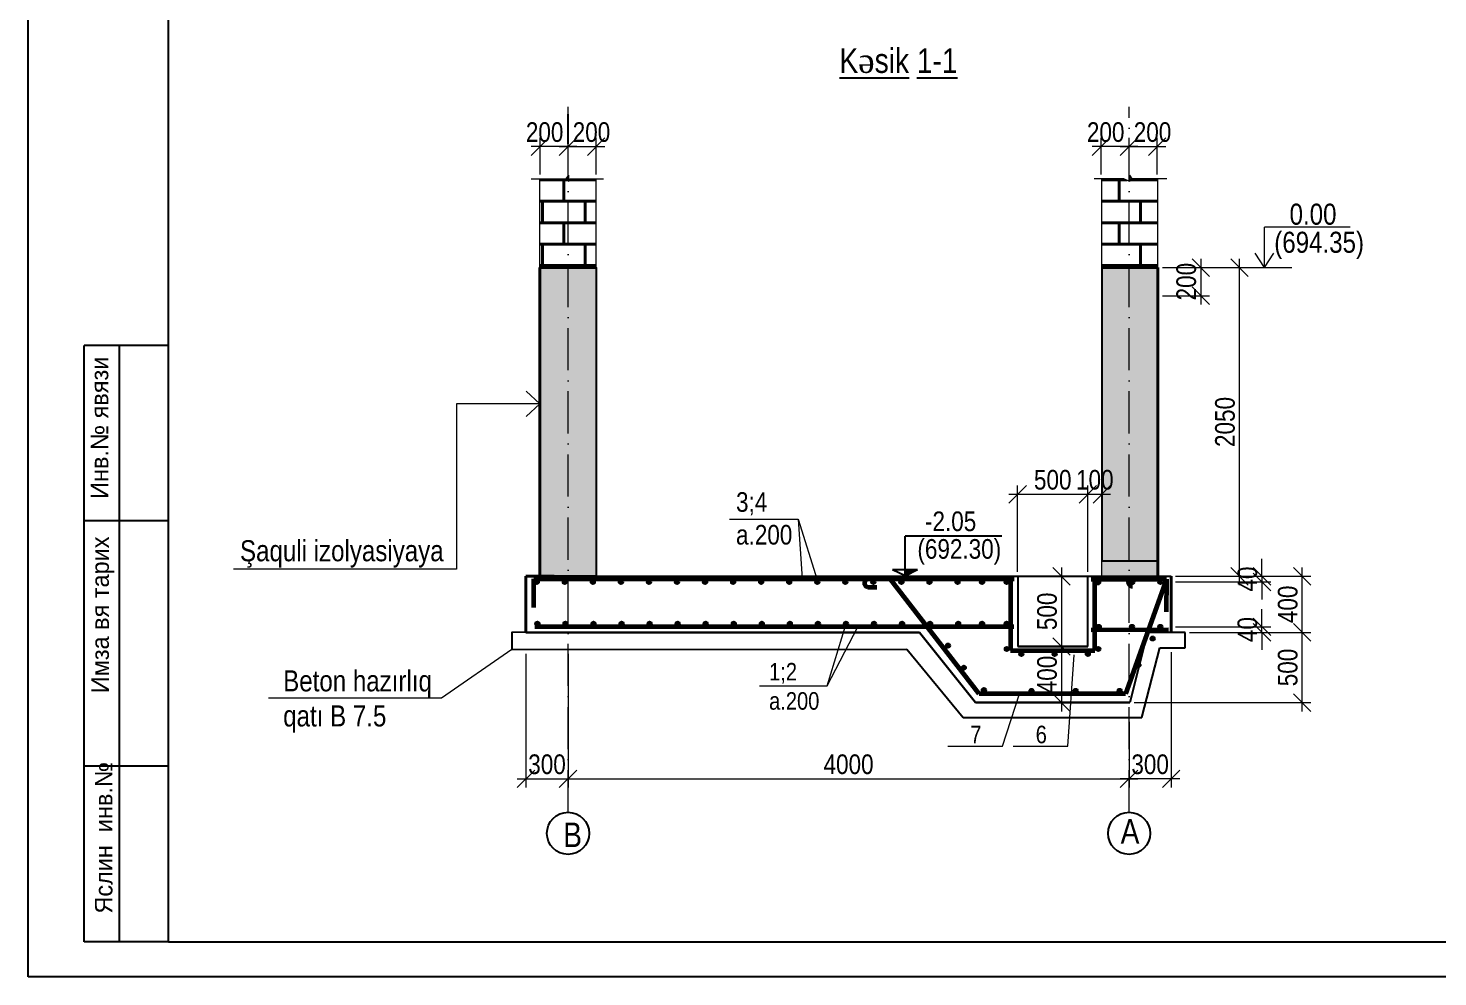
# Model space of a CAD drawing. Header units: millimetres. Extents: x 1321639 to 1366864, y -922319 to -736703.
# Drawn here: x 1326664 to 1346764, y -799330 to -785808 of the extents above; entities that cross this region are included whole.
import ezdxf

# ---------------------------------------------------------------- set-up
doc = ezdxf.new("R2010")
doc.units = ezdxf.units.MM
doc.linetypes.add('ACAD_ISO10W100', pattern=[18, 12, -3, 0, -3])
doc.linetypes.add('CENTER', pattern=[2, 1.25, -0.25, 0.25, -0.25])
doc.layers.add('dim', color=7, linetype='Continuous', lineweight=9)
doc.layers.add('ОХЛАР', color=2, linetype='CENTER', lineweight=9)
doc.styles.add('CP_ATTR', font='A3TI(LA).TTF')
doc.styles.add('style6', font='ARIALN.TTF', dxfattribs={"height": 300})
doc.styles.add('yazitipi', font='ARIALN.TTF')
doc.dimstyles.new('sevda', dxfattribs={"dimscale": 100, "dimtxt": 2.8, "dimasz": 2.5, "dimexe": 1.25, "dimexo": 0.625, "dimtad": 1, "dimtxsty": 'yazitipi', "dimblk": 'OBLIQUE', "dimcen": 2.5, "dimdle": 1.25, "dimclrd": 253, "dimclre": 253, "dimclrt": 73, "dimaunit": 1, "dimadec": 3, "dimazin": 0, "dimtfac": 1, "dimtmove": 1, "dimatfit": 3, "dimfxl": 1, "dimlwd": 13, "dimlwe": 13, "dimarcsym": 0})

# ---------------------------------------------------------------- blocks, each defined once
blk = doc.blocks.new('dfvdvbvrtb')
at = {"color": 1, "lineweight": 25}
blk.add_line((1482917, -146990), (1482917, -118590), dxfattribs=at)
at = {"color": 1, "lineweight": 25, "ltscale": 15}
blk.add_line((1484917, -146490), (1484917, -119089), dxfattribs=at)
at = {"lineweight": 25, "ltscale": 0.25}
for p, q in [((1483717, -146490), (1483717, -137990)), ((1484217, -146491), (1484217, -137990))]:
    blk.add_line(p, q, dxfattribs=at)
at = {"lineweight": 25}
for p, q in [((1484917, -137990), (1483717, -137990)), ((1484917, -140490), (1483719, -140490)), ((1484917, -143990), (1483719, -143990)), ((1484917, -146490), (1483717, -146490)), ((1523117, -146990), (1482917, -146990))]:
    blk.add_line(p, q, dxfattribs=at)
at = {"lineweight": 25, "ltscale": 15}
blk.add_line((1484917, -146490), (1522617, -146490), dxfattribs=at)
at = {"lineweight": 25, "char_height": 250, "width": 5959.93, "attachment_point": 1, "rotation": 90, "style": 'CP_ATTR'}
for s, insert in [('\\pt3143;Инв.№ явязи', (1483809, -140177)), ('\\pt3143;Имза вя тарих', (1483818, -142947)), ('\\pt3143;Яслин  инв.№', (1483868, -146089))]:
    blk.add_mtext(s, dxfattribs=dict(at, insert=insert))
blk = doc.blocks.new('_Oblique')
at = {"color": 0, "linetype": 'ByBlock', "lineweight": -2}
blk.add_line((-0.5, -0.5), (0.5, 0.5), dxfattribs=at)
blk = doc.blocks.new('*D16')
at = {"color": 253, "lineweight": 13, "transparency": 16777216}
for p, q in [((1341773, -793559), (1341773, -792327)), ((1341973, -793559), (1341973, -792327)), ((1341648, -792452), (1342098, -792452))]:
    blk.add_line(p, q, dxfattribs=at)
at = {"layer": 'Defpoints', "color": 0, "lineweight": 15, "transparency": 16777216}
for p in [(1341973, -792452), (1341773, -793621), (1341973, -793621)]:
    blk.add_point(p, dxfattribs=at)
at = {"color": 253, "lineweight": 13, "transparency": 16777216, "xscale": 250, "yscale": 250, "zscale": 250, "rotation": 180}
blk.add_blockref('_Oblique', (1341773, -792452), dxfattribs=at)
at = {"color": 253, "lineweight": 13, "transparency": 16777216, "xscale": 250, "yscale": 250, "zscale": 250}
blk.add_blockref('_Oblique', (1341973, -792452), dxfattribs=at)
at = {"color": 73, "transparency": 16777216, "insert": (1341873, -792247), "char_height": 280, "attachment_point": 5, "style": 'yazitipi'}
blk.add_mtext('{\\C256;100}', dxfattribs=at)
blk = doc.blocks.new('*D17')
at = {"color": 253, "lineweight": 13, "transparency": 16777216}
for p, q in [((1340773, -793559), (1340773, -792327)), ((1341773, -793559), (1341773, -792327)), ((1340648, -792452), (1341898, -792452))]:
    blk.add_line(p, q, dxfattribs=at)
at = {"layer": 'Defpoints', "color": 0, "lineweight": 15, "transparency": 16777216}
for p in [(1341773, -792452), (1340773, -793621), (1341773, -793621)]:
    blk.add_point(p, dxfattribs=at)
at = {"color": 253, "lineweight": 13, "transparency": 16777216, "xscale": 250, "yscale": 250, "zscale": 250, "rotation": 180}
blk.add_blockref('_Oblique', (1340773, -792452), dxfattribs=at)
at = {"color": 253, "lineweight": 13, "transparency": 16777216, "xscale": 250, "yscale": 250, "zscale": 250}
blk.add_blockref('_Oblique', (1341773, -792452), dxfattribs=at)
at = {"color": 73, "transparency": 16777216, "insert": (1341273, -792247), "char_height": 280, "attachment_point": 5, "style": 'yazitipi'}
blk.add_mtext('{\\C256;500}', dxfattribs=at)
blk = doc.blocks.new('*D18')
at = {"color": 253, "lineweight": 13, "transparency": 16777216}
for p, q in [((1341398, -793496), (1341398, -794746)), ((1341195, -793621), (1341523, -793621)), ((1341195, -794621), (1341523, -794621))]:
    blk.add_line(p, q, dxfattribs=at)
at = {"layer": 'Defpoints', "color": 0, "lineweight": 15, "transparency": 16777216}
for p in [(1341133, -793621), (1341133, -794621), (1341398, -794621)]:
    blk.add_point(p, dxfattribs=at)
at = {"color": 253, "lineweight": 13, "transparency": 16777216, "xscale": 250, "yscale": 250, "zscale": 250}
for p, rotation in [((1341398, -793621), 90), ((1341398, -794621), 270)]:
    blk.add_blockref('_Oblique', p, dxfattribs=dict(at, rotation=rotation))
at = {"color": 73, "transparency": 16777216, "insert": (1341193, -794121), "char_height": 280, "attachment_point": 5, "rotation": 90, "style": 'yazitipi'}
blk.add_mtext('{\\C256;500}', dxfattribs=at)
blk = doc.blocks.new('*D119')
at = {"color": 253, "lineweight": 13, "transparency": 16777216}
for p, q in [((1341398, -794496), (1341398, -795546)), ((1341195, -794621), (1341523, -794621)), ((1341195, -795421), (1341523, -795421))]:
    blk.add_line(p, q, dxfattribs=at)
at = {"layer": 'Defpoints', "color": 0, "lineweight": 15, "transparency": 16777216}
for p in [(1341133, -794621), (1341133, -795421), (1341398, -795421)]:
    blk.add_point(p, dxfattribs=at)
at = {"color": 253, "lineweight": 13, "transparency": 16777216, "xscale": 250, "yscale": 250, "zscale": 250}
for p, rotation in [((1341398, -794621), 90), ((1341398, -795421), 270)]:
    blk.add_blockref('_Oblique', p, dxfattribs=dict(at, rotation=rotation))
at = {"color": 73, "transparency": 16777216, "insert": (1341193, -795021), "char_height": 280, "attachment_point": 5, "rotation": 90, "style": 'yazitipi'}
blk.add_mtext('{\\C256;400}', dxfattribs=at)
blk = doc.blocks.new('*D120')
at = {"color": 253, "lineweight": 13, "transparency": 16777216}
for p, q in [((1344830, -795546), (1344830, -794296)), ((1343224, -794421), (1344955, -794421)), ((1342436, -795421), (1344955, -795421))]:
    blk.add_line(p, q, dxfattribs=at)
at = {"layer": 'Defpoints', "color": 0, "lineweight": 15, "transparency": 16777216}
for p in [(1343162, -794421), (1344830, -794421), (1342373, -795421)]:
    blk.add_point(p, dxfattribs=at)
at = {"color": 253, "lineweight": 13, "transparency": 16777216, "xscale": 250, "yscale": 250, "zscale": 250}
for p, rotation in [((1344830, -794421), 90), ((1344830, -795421), 270)]:
    blk.add_blockref('_Oblique', p, dxfattribs=dict(at, rotation=rotation))
at = {"color": 73, "transparency": 16777216, "insert": (1344625, -794921), "char_height": 280, "attachment_point": 5, "rotation": 90, "style": 'yazitipi'}
blk.add_mtext('{\\C256;500}', dxfattribs=at)
blk = doc.blocks.new('*D19')
at = {"color": 253, "lineweight": 13, "transparency": 16777216}
for p, q in [((1344830, -794546), (1344830, -793496)), ((1343035, -793621), (1344955, -793621)), ((1343224, -794421), (1344955, -794421))]:
    blk.add_line(p, q, dxfattribs=at)
at = {"layer": 'Defpoints', "color": 0, "lineweight": 15, "transparency": 16777216}
for p in [(1342972, -793621), (1344830, -793621), (1343162, -794421)]:
    blk.add_point(p, dxfattribs=at)
at = {"color": 253, "lineweight": 13, "transparency": 16777216, "xscale": 250, "yscale": 250, "zscale": 250}
for p, rotation in [((1344830, -793621), 90), ((1344830, -794421), 270)]:
    blk.add_blockref('_Oblique', p, dxfattribs=dict(at, rotation=rotation))
at = {"color": 73, "transparency": 16777216, "insert": (1344625, -794021), "char_height": 280, "attachment_point": 5, "rotation": 90, "style": 'yazitipi'}
blk.add_mtext('{\\C256;400}', dxfattribs=at)
blk = doc.blocks.new('*D20')
at = {"color": 253, "lineweight": 13, "transparency": 16777216}
for p, q in [((1344256, -794341), (1344256, -794091)), ((1343024, -794341), (1344381, -794341)), ((1344256, -794421), (1344256, -794341)), ((1343224, -794421), (1344381, -794421)), ((1344256, -794421), (1344256, -794671))]:
    blk.add_line(p, q, dxfattribs=at)
at = {"layer": 'Defpoints', "color": 0, "lineweight": 15, "transparency": 16777216}
for p in [(1342962, -794341), (1344256, -794341), (1343162, -794421)]:
    blk.add_point(p, dxfattribs=at)
at = {"color": 253, "lineweight": 13, "transparency": 16777216, "xscale": 250, "yscale": 250, "zscale": 250}
for p, rotation in [((1344256, -794341), 270), ((1344256, -794421), 90)]:
    blk.add_blockref('_Oblique', p, dxfattribs=dict(at, rotation=rotation))
at = {"color": 73, "transparency": 16777216, "insert": (1344050, -794381), "char_height": 280, "attachment_point": 5, "rotation": 90, "style": 'yazitipi'}
blk.add_mtext('{\\C256;40}', dxfattribs=at)
blk = doc.blocks.new('*D21')
at = {"color": 253, "lineweight": 13, "transparency": 16777216}
for p, q in [((1344256, -793621), (1344256, -793371)), ((1343024, -793621), (1344381, -793621)), ((1343024, -793701), (1344381, -793701)), ((1344256, -793621), (1344256, -793701)), ((1344256, -793701), (1344256, -793951))]:
    blk.add_line(p, q, dxfattribs=at)
at = {"layer": 'Defpoints', "color": 0, "lineweight": 15, "transparency": 16777216}
for p in [(1342962, -793621), (1342962, -793701), (1344256, -793701)]:
    blk.add_point(p, dxfattribs=at)
at = {"color": 253, "lineweight": 13, "transparency": 16777216, "xscale": 250, "yscale": 250, "zscale": 250}
for p, rotation in [((1344256, -793621), 270), ((1344256, -793701), 90)]:
    blk.add_blockref('_Oblique', p, dxfattribs=dict(at, rotation=rotation))
at = {"color": 73, "transparency": 16777216, "insert": (1344050, -793661), "char_height": 280, "attachment_point": 5, "rotation": 90, "style": 'yazitipi'}
blk.add_mtext('{\\C256;40}', dxfattribs=at)
blk = doc.blocks.new('*D22')
at = {"color": 253, "lineweight": 13, "transparency": 16777216}
for p, q in [((1343936, -793746), (1343936, -789096)), ((1343435, -789221), (1344061, -789221)), ((1343024, -793621), (1344061, -793621))]:
    blk.add_line(p, q, dxfattribs=at)
at = {"layer": 'Defpoints', "color": 0, "lineweight": 15, "transparency": 16777216}
for p in [(1343372, -789221), (1343936, -789221), (1342962, -793621)]:
    blk.add_point(p, dxfattribs=at)
at = {"color": 253, "lineweight": 13, "transparency": 16777216, "xscale": 250, "yscale": 250, "zscale": 250}
for p, rotation in [((1343936, -789221), 90), ((1343936, -793621), 270)]:
    blk.add_blockref('_Oblique', p, dxfattribs=dict(at, rotation=rotation))
at = {"color": 73, "transparency": 16777216, "insert": (1343730, -791421), "char_height": 280, "attachment_point": 5, "rotation": 90, "style": 'yazitipi'}
blk.add_mtext('{\\fArial Narrow|b0|i0|c238|p34;\\C256;2050}', dxfattribs=at)
blk = doc.blocks.new('*D121')
at = {"color": 253, "lineweight": 13, "transparency": 16777216}
for p, q in [((1343384, -789096), (1343384, -789746)), ((1342836, -789221), (1343509, -789221)), ((1342836, -789621), (1343509, -789621))]:
    blk.add_line(p, q, dxfattribs=at)
at = {"layer": 'Defpoints', "color": 0, "lineweight": 15, "transparency": 16777216}
for p in [(1342773, -789221), (1342773, -789621), (1343384, -789621)]:
    blk.add_point(p, dxfattribs=at)
at = {"color": 253, "lineweight": 13, "transparency": 16777216, "xscale": 250, "yscale": 250, "zscale": 250}
for p, rotation in [((1343384, -789221), 90), ((1343384, -789621), 270)]:
    blk.add_blockref('_Oblique', p, dxfattribs=dict(at, rotation=rotation))
at = {"color": 73, "transparency": 16777216, "insert": (1343178, -789421), "char_height": 280, "attachment_point": 5, "rotation": 90, "style": 'yazitipi'}
blk.add_mtext('{\\C256;200}', dxfattribs=at)
blk = doc.blocks.new('*D122')
at = {"color": 253, "lineweight": 13, "transparency": 16777216}
for p, q in [((1333762, -794726), (1333762, -796633)), ((1334362, -794726), (1334362, -796633)), ((1333637, -796508), (1334487, -796508))]:
    blk.add_line(p, q, dxfattribs=at)
at = {"layer": 'Defpoints', "color": 0, "lineweight": 15, "transparency": 16777216}
for p in [(1333762, -794664), (1334362, -794663), (1334362, -796508)]:
    blk.add_point(p, dxfattribs=at)
at = {"color": 253, "lineweight": 13, "transparency": 16777216, "xscale": 250, "yscale": 250, "zscale": 250, "rotation": 180}
blk.add_blockref('_Oblique', (1333762, -796508), dxfattribs=at)
at = {"color": 253, "lineweight": 13, "transparency": 16777216, "xscale": 250, "yscale": 250, "zscale": 250}
blk.add_blockref('_Oblique', (1334362, -796508), dxfattribs=at)
at = {"color": 73, "transparency": 16777216, "insert": (1334062, -796302), "char_height": 280, "attachment_point": 5, "style": 'yazitipi'}
blk.add_mtext('{\\C256;300}', dxfattribs=at)
blk = doc.blocks.new('*D123')
at = {"color": 253, "lineweight": 13, "transparency": 16777216}
for p, q in [((1334362, -794726), (1334362, -796633)), ((1342362, -795696), (1342362, -796633)), ((1334237, -796508), (1342487, -796508))]:
    blk.add_line(p, q, dxfattribs=at)
at = {"layer": 'Defpoints', "color": 0, "lineweight": 15, "transparency": 16777216}
for p in [(1334362, -794663), (1342362, -795634), (1342362, -796508)]:
    blk.add_point(p, dxfattribs=at)
at = {"color": 253, "lineweight": 13, "transparency": 16777216, "xscale": 250, "yscale": 250, "zscale": 250, "rotation": 180}
blk.add_blockref('_Oblique', (1334362, -796508), dxfattribs=at)
at = {"color": 253, "lineweight": 13, "transparency": 16777216, "xscale": 250, "yscale": 250, "zscale": 250}
blk.add_blockref('_Oblique', (1342362, -796508), dxfattribs=at)
at = {"color": 73, "transparency": 16777216, "insert": (1338362, -796302), "char_height": 280, "attachment_point": 5, "style": 'yazitipi'}
blk.add_mtext('{\\C256;4000}', dxfattribs=at)
blk = doc.blocks.new('*D31')
at = {"color": 253, "lineweight": 13, "transparency": 16777216}
for p, q in [((1342962, -794702), (1342962, -796633)), ((1342362, -795696), (1342362, -796633)), ((1343087, -796508), (1342237, -796508))]:
    blk.add_line(p, q, dxfattribs=at)
at = {"layer": 'Defpoints', "color": 0, "lineweight": 15, "transparency": 16777216}
for p in [(1342962, -794640), (1342362, -795634), (1342362, -796508)]:
    blk.add_point(p, dxfattribs=at)
at = {"color": 253, "lineweight": 13, "transparency": 16777216, "xscale": 250, "yscale": 250, "zscale": 250, "rotation": 180}
blk.add_blockref('_Oblique', (1342362, -796508), dxfattribs=at)
at = {"color": 253, "lineweight": 13, "transparency": 16777216, "xscale": 250, "yscale": 250, "zscale": 250}
blk.add_blockref('_Oblique', (1342962, -796508), dxfattribs=at)
at = {"color": 73, "transparency": 16777216, "insert": (1342662, -796302), "char_height": 280, "attachment_point": 5, "style": 'yazitipi'}
blk.add_mtext('{\\C256;300}', dxfattribs=at)
blk = doc.blocks.new('*D32')
at = {"color": 253, "lineweight": 13, "transparency": 16777216}
for p, q in [((1342487, -787496), (1341837, -787496)), ((1341962, -787894), (1341962, -787371)), ((1342362, -787894), (1342362, -787371))]:
    blk.add_line(p, q, dxfattribs=at)
at = {"layer": 'Defpoints', "color": 0, "lineweight": 15, "transparency": 16777216}
for p in [(1341962, -787496), (1341962, -787956), (1342362, -787956)]:
    blk.add_point(p, dxfattribs=at)
at = {"color": 253, "lineweight": 13, "transparency": 16777216, "xscale": 250, "yscale": 250, "zscale": 250, "rotation": 180}
blk.add_blockref('_Oblique', (1341962, -787496), dxfattribs=at)
at = {"color": 253, "lineweight": 13, "transparency": 16777216, "xscale": 250, "yscale": 250, "zscale": 250}
blk.add_blockref('_Oblique', (1342362, -787496), dxfattribs=at)
at = {"color": 73, "transparency": 16777216, "insert": (1342028, -787291), "char_height": 280, "attachment_point": 5, "style": 'yazitipi'}
blk.add_mtext('{\\C256;200}', dxfattribs=at)
blk = doc.blocks.new('*D86')
at = {"color": 253, "lineweight": 13, "transparency": 16777216}
for p, q in [((1342237, -787496), (1342887, -787496)), ((1342362, -787894), (1342362, -787371)), ((1342762, -787894), (1342762, -787371))]:
    blk.add_line(p, q, dxfattribs=at)
at = {"layer": 'Defpoints', "color": 0, "lineweight": 15, "transparency": 16777216}
for p in [(1342762, -787496), (1342362, -787956), (1342762, -787956)]:
    blk.add_point(p, dxfattribs=at)
at = {"color": 253, "lineweight": 13, "transparency": 16777216, "xscale": 250, "yscale": 250, "zscale": 250, "rotation": 180}
blk.add_blockref('_Oblique', (1342362, -787496), dxfattribs=at)
at = {"color": 253, "lineweight": 13, "transparency": 16777216, "xscale": 250, "yscale": 250, "zscale": 250}
blk.add_blockref('_Oblique', (1342762, -787496), dxfattribs=at)
at = {"color": 73, "transparency": 16777216, "insert": (1342696, -787291), "char_height": 280, "attachment_point": 5, "style": 'yazitipi'}
blk.add_mtext('{\\C256;200}', dxfattribs=at)
blk = doc.blocks.new('*D87')
at = {"color": 253, "lineweight": 13, "transparency": 16777216}
for p, q in [((1334487, -787496), (1333837, -787496)), ((1333962, -787894), (1333962, -787371)), ((1334362, -787894), (1334362, -787371))]:
    blk.add_line(p, q, dxfattribs=at)
at = {"layer": 'Defpoints', "color": 0, "lineweight": 15, "transparency": 16777216}
for p in [(1333962, -787496), (1333962, -787956), (1334362, -787956)]:
    blk.add_point(p, dxfattribs=at)
at = {"color": 253, "lineweight": 13, "transparency": 16777216, "xscale": 250, "yscale": 250, "zscale": 250, "rotation": 180}
blk.add_blockref('_Oblique', (1333962, -787496), dxfattribs=at)
at = {"color": 253, "lineweight": 13, "transparency": 16777216, "xscale": 250, "yscale": 250, "zscale": 250}
blk.add_blockref('_Oblique', (1334362, -787496), dxfattribs=at)
at = {"color": 73, "transparency": 16777216, "insert": (1334028, -787291), "char_height": 280, "attachment_point": 5, "style": 'yazitipi'}
blk.add_mtext('{\\C256;200}', dxfattribs=at)
blk = doc.blocks.new('*D88')
at = {"color": 253, "lineweight": 13, "transparency": 16777216}
for p, q in [((1334237, -787496), (1334887, -787496)), ((1334362, -787894), (1334362, -787371)), ((1334762, -787894), (1334762, -787371))]:
    blk.add_line(p, q, dxfattribs=at)
at = {"layer": 'Defpoints', "color": 0, "lineweight": 15, "transparency": 16777216}
for p in [(1334762, -787496), (1334362, -787956), (1334762, -787956)]:
    blk.add_point(p, dxfattribs=at)
at = {"color": 253, "lineweight": 13, "transparency": 16777216, "xscale": 250, "yscale": 250, "zscale": 250, "rotation": 180}
blk.add_blockref('_Oblique', (1334362, -787496), dxfattribs=at)
at = {"color": 253, "lineweight": 13, "transparency": 16777216, "xscale": 250, "yscale": 250, "zscale": 250}
blk.add_blockref('_Oblique', (1334762, -787496), dxfattribs=at)
at = {"color": 73, "transparency": 16777216, "insert": (1334696, -787291), "char_height": 280, "attachment_point": 5, "style": 'yazitipi'}
blk.add_mtext('{\\C256;200}', dxfattribs=at)

msp = doc.modelspace()

# ---------------------------------------------------------------- hatches: boundary and pattern name
at = {"ltscale": 1.5}
h = msp.add_hatch(dxfattribs=at)
h.set_pattern_fill('AR-B816C', color=256, scale=1.5)
h.set_pattern_definition([(0, (-156464.36, -652339.94), (304.8, 304.8), [595.3125, -14.2875]), (0, (-156769.16, -652325.66), (304.8, 304.8), [595.3125, -14.2875]), (90, (-156464.36, -652339.94), (-304.8, 304.8), [-319.0875, 290.5125]), (90, (-156478.65, -652339.94), (-304.8, 304.8), [-319.0875, 290.5125])])
h.paths.add_polyline_path([(1333961.838, -788991.209), (1334361.838, -788991.209), (1334361.838, -787912.254), (1334331.856, -787956.372), (1333961.838, -787956.372)])
h.paths.add_polyline_path([(1334761.838, -787956.372), (1334396.491, -787956.372), (1334366.456, -787991.361), (1334366.456, -787956.372), (1334361.838, -787956.372), (1334361.838, -788991.209), (1334761.838, -788991.209)])
h.paths.add_polyline_path([(1334361.838, -789041.209), (1333961.838, -789041.209), (1333961.838, -789221.209), (1334361.838, -789221.209)])
h.paths.add_polyline_path([(1334361.838, -789221.209), (1334761.838, -789221.209), (1334761.838, -789041.209), (1334361.838, -789041.209)])
h.paths.add_polyline_path([(1334361.838, -788991.209), (1334361.838, -789041.209), (1334761.838, -789041.209), (1334761.838, -788991.209)])
h.paths.add_polyline_path([(1334361.838, -789041.209), (1334361.838, -788991.209), (1333961.838, -788991.209), (1333961.838, -789041.209)])
h = msp.add_hatch(dxfattribs=at)
h.set_pattern_fill('AR-B816C', color=256, scale=1.5)
h.set_pattern_definition([(0, (-155253.07, -652339.94), (304.8, 304.8), [595.3125, -14.2875]), (0, (-155557.87, -652325.66), (304.8, 304.8), [595.3125, -14.2875]), (90, (-155253.07, -652339.94), (-304.8, 304.8), [-319.0875, 290.5125]), (90, (-155267.35, -652339.94), (-304.8, 304.8), [-319.0875, 290.5125])])
h.paths.add_polyline_path([(1341973.134, -788991.209), (1342361.838, -788991.209), (1342361.838, -787988.555), (1342285.234, -787956.372), (1341973.134, -787956.372)])
h.paths.add_polyline_path([(1342361.838, -788991.209), (1342773.134, -788991.209), (1342773.134, -787956.372), (1342403.116, -787956.372), (1342368.516, -787905.459), (1342368.516, -787991.361), (1342361.838, -787988.555)])
h.paths.add_polyline_path([(1342361.838, -789041.209), (1341973.134, -789041.209), (1341973.134, -789221.209), (1342361.838, -789221.209)])
h.paths.add_polyline_path([(1342773.134, -789041.209), (1342361.838, -789041.209), (1342361.838, -789221.209), (1342773.134, -789221.209)])
h.paths.add_polyline_path([(1341973.134, -788991.209), (1341973.134, -789041.209), (1342361.838, -789041.209), (1342361.838, -788991.209)])
h.paths.add_polyline_path([(1342773.134, -789041.209), (1342773.134, -788991.209), (1342361.838, -788991.209), (1342361.838, -789041.209)])
at = {"lineweight": 15}
h = msp.add_hatch(dxfattribs=at)
h.set_pattern_fill('AR-CONC')
h.set_pattern_definition([(50, (337124.07, -49945.5), (182.184669, -15.939086), [19.05, -209.55]), (355, (337124.07, -49945.5), (-35.243421, 191.056845), [15.24, -167.640584]), (100.451445, (337139.26, -49946.83), (146.941247, 175.117752), [16.19001, -178.090245]), (46.1842, (337124.07, -49894.7), (271.07904, -42.042328), [28.575, -314.325]), (96.635558, (337146.66, -49898.2), (237.404134, 247.426125), [24.285023, -267.13561]), (351.18415, (337124.07, -49894.7), (237.404134, 247.426125), [22.85997, -251.45973]), (21, (337149.47, -49907.4), (151.614391, -102.265198), [19.05, -209.55]), (326, (337149.47, -49907.4), (61.802028, 184.187966), [15.24, -167.64]), (71.451445, (337162.1, -49915.92), (213.41642, 81.92277), [16.19001, -178.089938]), (37.5, (337124.073, -49945.5), (3.0886033, 84.555039), [0, -165.608, 0, -170.18, 0, -168.275]), (7.5, (337124.07, -49945.5), (66.8196625, 100.180575), [0, -97.028, 0, -161.798, 0, -64.135]), (327.5, (337067.43, -49945.5), (135.590595, -5.728744), [0, -63.5, 0, -198.12, 0, -262.89]), (317.5, (337042.03, -49945.5), (148.129181, 25.426491), [0, -82.55, 0, -131.572, 0, -186.69])])
h.paths.add_polyline_path([(1334761.838, -792051.209), (1334761.838, -792451.209)], flags=17)
h.paths.add_polyline_path([(1333961.838, -789221.209), (1333961.838, -793621.209), (1334761.838, -793621.209), (1334761.838, -789221.209)])
h = msp.add_hatch(dxfattribs=at)
h.set_pattern_fill('AR-CONC')
h.set_pattern_definition([(50, (338324.07, -49945.5), (182.184669, -15.939086), [19.05, -209.55]), (355, (338324.07, -49945.5), (-35.243421, 191.056845), [15.24, -167.640584]), (100.451445, (338339.26, -49946.83), (146.941247, 175.117752), [16.19001, -178.090245]), (46.1842, (338324.07, -49894.7), (271.07904, -42.042328), [28.575, -314.325]), (96.635558, (338346.66, -49898.2), (237.404134, 247.426125), [24.285023, -267.13561]), (351.18415, (338324.07, -49894.7), (237.404134, 247.426125), [22.85997, -251.45973]), (21, (338349.47, -49907.4), (151.614391, -102.265198), [19.05, -209.55]), (326, (338349.47, -49907.4), (61.802028, 184.187966), [15.24, -167.64]), (71.451445, (338362.1, -49915.92), (213.41642, 81.92277), [16.19001, -178.089938]), (37.5, (338324.073, -49945.5), (3.0886033, 84.555039), [0, -165.608, 0, -170.18, 0, -168.275]), (7.5, (338324.07, -49945.5), (66.8196625, 100.180575), [0, -97.028, 0, -161.798, 0, -64.135]), (327.5, (338267.43, -49945.5), (135.590595, -5.728744), [0, -63.5, 0, -198.12, 0, -262.89]), (317.5, (338242.03, -49945.5), (148.129181, 25.426491), [0, -82.55, 0, -131.572, 0, -186.69])])
h.paths.add_polyline_path([(1342773.134, -792056.66), (1342773.134, -792456.66)], flags=16)
h.paths.add_polyline_path([(1341973.15, -789221.209), (1341973.134, -793626.66), (1342773.134, -793626.66), (1342773.15, -789221.209)])
at = {"ltscale": 200}
msp.add_hatch(color=256, dxfattribs=at).paths.add_polyline_path([(1339346.667, -793523.398), (1339167.929, -793523.398), (1339167.929, -793613.136)])
for points in [[(1333945.683, -793701.209, 1), (1333885.683, -793701.209, 1)], [(1334345.683, -793701.209, 1), (1334285.683, -793701.209, 1)], [(1334745.683, -793701.209, 1), (1334685.683, -793701.209, 1)], [(1335145.683, -793701.209, 1), (1335085.683, -793701.209, 1)], [(1335545.683, -793701.209, 1), (1335485.683, -793701.209, 1)], [(1335945.683, -793701.209, 1), (1335885.683, -793701.209, 1)], [(1336345.683, -793701.209, 1), (1336285.683, -793701.209, 1)], [(1336745.683, -793701.209, 1), (1336685.683, -793701.209, 1)], [(1337145.683, -793701.209, 1), (1337085.683, -793701.209, 1)], [(1337545.683, -793701.209, 1), (1337485.683, -793701.209, 1)], [(1337945.683, -793701.209, 1), (1337885.683, -793701.209, 1)], [(1338345.683, -793701.209, 1), (1338285.683, -793701.209, 1)], [(1338745.683, -793701.209, 1), (1338685.683, -793701.209, 1)], [(1339145.683, -793701.209, 1), (1339085.683, -793701.209, 1)], [(1339545.683, -793701.209, 1), (1339485.683, -793701.209, 1)], [(1339945.683, -793701.209, 1), (1339885.683, -793701.209, 1)], [(1340295.683, -793701.209, 1), (1340235.683, -793701.209, 1)], [(1340645.683, -793701.209, 1), (1340585.683, -793701.209, 1)], [(1341950.673, -793708.737, 1), (1341890.673, -793708.737, 1)], [(1341950.673, -793708.737, 1), (1341890.673, -793708.737, 1)], [(1342437.437, -793704.634, 1), (1342377.437, -793704.634, 1)], [(1342837.415, -793701.209, -1), (1342777.415, -793701.209, -1)], [(1333954.985, -794297.222, 1), (1333894.985, -794297.222, 1)], [(1334354.985, -794297.222, 1), (1334294.985, -794297.222, 1)], [(1334754.985, -794297.222, 1), (1334694.985, -794297.222, 1)], [(1335154.985, -794297.222, 1), (1335094.985, -794297.222, 1)], [(1335554.985, -794297.222, 1), (1335494.985, -794297.222, 1)], [(1335954.985, -794297.222, 1), (1335894.985, -794297.222, 1)], [(1336354.985, -794297.222, 1), (1336294.985, -794297.222, 1)], [(1336754.985, -794297.222, 1), (1336694.985, -794297.222, 1)], [(1337154.985, -794297.222, 1), (1337094.985, -794297.222, 1)], [(1337554.985, -794297.222, 1), (1337494.985, -794297.222, 1)], [(1337954.985, -794297.222, 1), (1337894.985, -794297.222, 1)], [(1338354.624, -794297.219, 1), (1338294.624, -794297.219, 1)], [(1338754.624, -794297.219, 1), (1338694.624, -794297.219, 1)], [(1339154.985, -794297.222, 1), (1339094.985, -794297.222, 1)], [(1339554.985, -794297.222, 1), (1339494.985, -794297.222, 1)], [(1339954.985, -794297.222, 1), (1339894.985, -794297.222, 1)], [(1340295.683, -794297.222, 1), (1340235.683, -794297.222, 1)], [(1340645.683, -794297.222, 1), (1340585.683, -794297.222, 1)], [(1341960.122, -794341.213, 1), (1341900.122, -794341.213, 1)], [(1342433.518, -794341.213, 1), (1342373.518, -794341.213, 1)], [(1342837.415, -794341.213, 1), (1342777.415, -794341.213, 1)], [(1342728.663, -794508.547, 1), (1342668.663, -794508.547, 1)], [(1339808.838, -794608.957, 1), (1339748.838, -794608.957, 1)], [(1340648.378, -794657.688, 1), (1340588.378, -794657.688, 1)], [(1340855.792, -794728.131, 1), (1340795.792, -794728.131, 1)], [(1341330.117, -794728.131, 1), (1341270.117, -794728.131, 1)], [(1341804.442, -794728.131, 1), (1341744.442, -794728.131, 1)], [(1341952.645, -794657.688, 1), (1341892.645, -794657.688, 1)], [(1340035.375, -794923.742, 1), (1339975.375, -794923.742, 1)], [(1342525.233, -794887.734, 1), (1342465.233, -794887.734, 1)], [(1340322.066, -795241.253, 1), (1340262.066, -795241.253, 1)], [(1341000.426, -795253.577, 1), (1340940.426, -795253.577, 1)], [(1341629.076, -795253.577, 1), (1341569.076, -795253.577, 1)], [(1342257.076, -795253.577, 1), (1342197.076, -795253.577, 1)]]:
    msp.add_hatch(color=256).paths.add_polyline_path(points)

# ---------------------------------------------------------------- linework, layer by layer
at = {"color": 7}
msp.add_line((1334361.838, -787456.372), (1334361.838, -787032.284), dxfattribs=at)
at = {"color": 7, "lineweight": 20}
for p, q in [((1334366.456, -787905.459), (1334331.856, -787956.372)), ((1334366.456, -787905.459), (1334366.456, -787991.361)), ((1342368.516, -787905.459), (1342368.516, -787991.361)), ((1342368.516, -787905.459), (1342403.116, -787956.372)), ((1333834.524, -787956.372), (1334331.856, -787956.372)), ((1333961.838, -789441.209), (1333961.838, -787956.372)), ((1334361.838, -787956.372), (1334366.456, -787956.372)), ((1334366.456, -787991.361), (1334396.491, -787956.372)), ((1334396.491, -787956.372), (1334869.495, -787956.372)), ((1334761.838, -789441.209), (1334761.838, -787956.372)), ((1342285.234, -787956.372), (1341865.477, -787956.372)), ((1341973.134, -793621.209), (1341973.134, -787956.372)), ((1342368.516, -787991.361), (1342285.234, -787956.372)), ((1342900.448, -787956.372), (1342403.116, -787956.372)), ((1342773.134, -789441.209), (1342773.134, -787956.372))]:
    msp.add_line(p, q, dxfattribs=at)
at = {"lineweight": 40}
for p, q in [((1333961.838, -789221.209), (1333961.838, -793621.209)), ((1333961.838, -789221.209), (1334761.838, -789221.209)), ((1341973.134, -789221.209), (1342773.134, -789221.209)), ((1342773.18, -789221.209), (1342773.103, -793621.209)), ((1333761.838, -793621.209), (1333761.838, -794421.209)), ((1333761.838, -794421.209), (1333761.838, -793621.209)), ((1334161.838, -793621.209), (1333761.838, -793621.209)), ((1333761.838, -793621.209), (1333761.838, -794421.209)), ((1342961.658, -793621.209), (1342961.838, -793621.209)), ((1342961.838, -793621.209), (1342961.838, -794421.209)), ((1342961.838, -794421.209), (1342961.838, -793621.209)), ((1342961.838, -793621.209), (1342961.838, -794421.209))]:
    msp.add_line(p, q, dxfattribs=at)
at = {"lineweight": 5}
for p, q in [((1343935.523, -789221.209), (1344683.924, -789221.209)), ((1341057.624, -794621.209), (1341207.624, -794621.209)), ((1341057.624, -795421.209), (1341207.624, -795421.209))]:
    msp.add_line(p, q, dxfattribs=at)
at = {"lineweight": 13}
for p, q in [((1336664.531, -792806.2), (1337645.17, -792806.2)), ((1337645.17, -792806.2), (1337701.839, -793659.012)), ((1337645.17, -792806.2), (1337915.683, -793671.209)), ((1338056.762, -795184.472), (1338315.954, -794325.939)), ((1338056.762, -795184.472), (1338492.107, -794343.032)), ((1333560.061, -794663.855), (1332558.173, -795357.301)), ((1341487.376, -796040.811), (1341579.916, -794738.883)), ((1337091.814, -795184.472), (1338056.762, -795184.472)), ((1340555.138, -796040.811), (1340798.233, -795298.883)), ((1332558.173, -795357.301), (1330088.535, -795357.301)), ((1339774.968, -796040.811), (1340555.138, -796040.811)), ((1340707.206, -796040.811), (1341487.376, -796040.811))]:
    msp.add_line(p, q, dxfattribs=at)
at = {"ltscale": 200}
for p, q in [((1339167.929, -793613.136), (1339167.929, -793049.982)), ((1340545.49, -793049.982), (1339167.929, -793049.982)), ((1339167.929, -793613.136), (1338986.876, -793527.45)), ((1338989.191, -793523.398), (1339346.667, -793523.398)), ((1339167.929, -793613.136), (1339346.667, -793523.398))]:
    msp.add_line(p, q, dxfattribs=at)
for p, q in [((1333761.838, -793621.209), (1340773.134, -793621.209)), ((1333761.838, -793621.209), (1341773.134, -793621.209)), ((1340773.134, -793621.209), (1340773.134, -794621.209)), ((1341773.134, -793621.209), (1342961.838, -793621.209)), ((1341773.134, -794621.209), (1341773.134, -793621.209)), ((1341773.134, -793621.209), (1342961.838, -793621.209)), ((1333561.843, -794419.753), (1333560.065, -794663.855)), ((1333761.838, -794421.209), (1333561.843, -794419.753)), ((1333761.838, -794421.209), (1339373.134, -794421.209)), ((1339373.134, -794421.209), (1333761.838, -794421.209)), ((1339373.134, -794421.209), (1340173.134, -795421.209)), ((1340173.134, -795421.209), (1339373.134, -794421.209)), ((1342623.092, -794421.213), (1342373.134, -795421.209)), ((1342972.331, -794421.213), (1342623.092, -794421.213)), ((1343161.838, -794421.213), (1342961.838, -794421.213)), ((1343161.838, -794639.829), (1343161.838, -794421.213)), ((1333560.065, -794663.855), (1339192.807, -794661.257)), ((1339192.807, -794661.257), (1339994.793, -795633.625)), ((1341773.134, -794621.209), (1340773.134, -794621.209)), ((1340773.134, -794621.209), (1341773.134, -794621.209)), ((1342545.465, -795633.625), (1342798.169, -794639.829)), ((1342798.169, -794639.829), (1343161.838, -794639.829)), ((1340173.134, -795421.209), (1342373.134, -795421.209)), ((1342373.134, -795421.209), (1340173.134, -795421.209)), ((1341773.134, -795421.209), (1340773.134, -795421.209)), ((1339994.793, -795633.625), (1342545.465, -795633.625))]:
    msp.add_line(p, q)
at = {"lineweight": 60}
for p, q in [((1333874.854, -794065.352), (1333874.854, -793659.012)), ((1333874.854, -793659.012), (1340723.135, -793659.012)), ((1340223.825, -795298.883), (1338955.513, -793659.012)), ((1340673.134, -793677.859), (1340673.134, -794677.859)), ((1341821.911, -793661.506), (1342894.485, -793661.506)), ((1341873.134, -794677.859), (1341873.134, -793677.859)), ((1342894.485, -793661.506), (1342308.475, -795298.883)), ((1342894.485, -793661.506), (1342890.347, -794127.282)), ((1338634.402, -793775.345), (1338764.922, -793775.202)), ((1340717.24, -794343.032), (1333886.834, -794343.032)), ((1342923.017, -794385.204), (1341821.911, -794386.809)), ((1340673.134, -794677.859), (1341873.134, -794677.859)), ((1342308.475, -795298.883), (1340223.825, -795298.883))]:
    msp.add_line(p, q, dxfattribs=at)
for points in [[(1333961.838, -789221.209), (1334761.838, -789221.209), (1334761.838, -793621.209), (1333961.838, -793621.209)], [(1342773.134, -789221.209), (1341973.134, -789221.209), (1341973.134, -793401.209), (1342773.134, -793401.209)]]:
    msp.add_lwpolyline(points, close=True)
at = {"lineweight": 13, "ltscale": 200}
msp.add_lwpolyline([(1333764.463, -791341.806), (1333961.838, -791163.068), (1333764.463, -790984.33)], dxfattribs=at)
at = {"lineweight": 13}
msp.add_lwpolyline([(1333961.838, -791163.068), (1332772.492, -791163.068), (1332772.492, -793520.954), (1329589.804, -793520.954)], dxfattribs=at)
for centre in [(1333915.683, -793701.209), (1334315.683, -793701.209), (1334715.683, -793701.209), (1335115.683, -793701.209), (1335515.683, -793701.209), (1335915.683, -793701.209), (1336315.683, -793701.209), (1336715.683, -793701.209), (1337115.683, -793701.209), (1337515.683, -793701.209), (1337915.683, -793701.209), (1338315.683, -793701.209), (1338715.683, -793701.209), (1339115.683, -793701.209), (1339515.683, -793701.209), (1339915.683, -793701.209), (1340265.683, -793701.209), (1340615.683, -793701.209), (1341920.673, -793708.737), (1341920.673, -793708.737), (1342407.437, -793704.634), (1342807.415, -793701.209), (1333924.985, -794297.222), (1334324.985, -794297.222), (1334724.985, -794297.222), (1335124.985, -794297.222), (1335524.985, -794297.222), (1335924.985, -794297.222), (1336324.985, -794297.222), (1336724.985, -794297.222), (1337124.985, -794297.222), (1337524.985, -794297.222), (1337924.985, -794297.222), (1338324.624, -794297.219), (1338724.624, -794297.219), (1339124.985, -794297.222), (1339524.985, -794297.222), (1339924.985, -794297.222), (1340265.683, -794297.222), (1340615.683, -794297.222), (1341930.122, -794341.213), (1342403.518, -794341.213), (1342807.415, -794341.213), (1342698.663, -794508.547), (1339778.838, -794608.957), (1340618.378, -794657.688), (1340825.792, -794728.131), (1341300.117, -794728.131), (1341774.442, -794728.131), (1341922.645, -794657.688), (1340005.375, -794923.742), (1342495.233, -794887.734), (1340292.066, -795241.253), (1340970.426, -795253.577), (1341599.076, -795253.577), (1342227.076, -795253.577)]:
    msp.add_circle(centre, 30)
at = {"ltscale": 2}
for centre in [(1334361.838, -797285.193), (1342361.838, -797285.193)]:
    msp.add_circle(centre, 300.404, dxfattribs=at)
at = {"lineweight": 60}
for centre, radius, start, end in [((1338646.139, -793717.763), 58.765, 91.2345067, 258.4790239), ((1342404.099, -793708.448), 53.575, 118.8144707, 278.9091179)]:
    msp.add_arc(centre, radius, start, end, dxfattribs=at)
at = {"layer": 'dim', "color": 0, "lineweight": 15, "ltscale": 0.5}
for p, q in [((1344292.21, -789221.615), (1344292.21, -788642.132)), ((1344292.21, -789221.615), (1344292.21, -788642.132)), ((1344292.21, -789221.209), (1344292.21, -788642.132)), ((1345512.316, -788642.132), (1344292.21, -788642.132)), ((1344292.21, -789221.615), (1344158.023, -789017.45)), ((1344292.21, -789221.615), (1344426.397, -789017.45))]:
    msp.add_line(p, q, dxfattribs=at)
at = {"layer": 'ОХЛАР', "color": 7, "linetype": 'ACAD_ISO10W100', "ltscale": 50}
for p, q in [((1334361.838, -796984.789), (1334361.838, -786931.017)), ((1342361.838, -796984.789), (1342361.838, -786931.017))]:
    msp.add_line(p, q, dxfattribs=at)

# ---------------------------------------------------------------- block references
msp.add_blockref('dfvdvbvrtb', (-156253.108, -652339.944))

# ---------------------------------------------------------------- texts
at = {"ltscale": 100, "insert": (1338231.944, -786095.527), "char_height": 350, "width": 3055.58525, "attachment_point": 1, "style": 'style6'}
msp.add_mtext('{\\LK\\fTimes New Roman|b0|i0|c0|p18;ə\\fArial Narrow|b0|i0|c238|p34;sik\\fArial Narrow|b0|i0|c204|p34; 1-1}', dxfattribs=at)
at = {"ltscale": 200, "style": 'style6'}
for s, insert, char_height, width, attachment_point in [('0{\\fArial Narrow|b0|i0|c238|p34;.00}', (1344650.428, -788613.858), 300, 1249.67641, 7), ('{\\fArial Narrow|b0|i0|c238|p34;(694}.{\\fArial Narrow|b0|i0|c238|p34;35)}', (1344431.859, -789099.889), 300, 1249.67641, 7), ('-2{\\fArial Narrow|b0|i0|c238|p34;.05}', (1339451.508, -792697.171), 280, 1249.67641, 1), ('{\\fArial Narrow|b0|i0|c238|p34;(692}.{\\fArial Narrow|b0|i0|c238|p34;30)}', (1339343.681, -793454.892), 280, 2468.22377, 7)]:
    msp.add_mtext(s, dxfattribs=dict(at, insert=insert, char_height=char_height, width=width, attachment_point=attachment_point))
at = {"ltscale": 2, "attachment_point": 1, "style": 'style6'}
for s, insert, char_height, width in [('{\\fArial Narrow|b0|i0|c186|p34;  }3;4{\\fArial Narrow|b0|i0|c186|p34; }a.{\\fArial Narrow|b0|i0|c238|p34;20}0', (1336757.378, -792421.997), 280, 604.81749), ('{\\fArial Narrow|b0|i0|c186|p34;   \\fArial Narrow|b0|i0|c238|p34;1};2{\\fArial Narrow|b0|i0|c186|p34; }a.{\\fArial Narrow|b0|i0|c238|p34;20}0', (1337228.814, -794855.948), 250, 604.81749), ('7{\\fArial Narrow|b0|i0|c186|p34;   }', (1340097.991, -795751.132), 250, 604.81749), ('6{\\fArial Narrow|b0|i0|c186|p34;   }', (1341030.229, -795751.132), 250, 604.81749), ('\\pxt0.542;{\\fArial Narrow|b0|i0|c238|p34;B}', (1334292.684, -797131.156), 350, 140.16264), ('{\\fArial Narrow|b0|i0|c238|p34;A}', (1342241.635, -797081.869), 350, 5159.61843)]:
    msp.add_mtext(s, dxfattribs=dict(at, insert=insert, char_height=char_height, width=width))
at = {"color": 7, "lineweight": 20, "char_height": 300, "width": 3113.23432, "attachment_point": 1, "style": 'style6'}
for s, insert in [('{\\fArial Narrow|b0|i0|c238|p34;  Şaquli izolyasiyaya} {\\fArial Narrow|b0|i0|c238|p34;\\P        }', (1329493.218, -793106.641)), ('{\\fArial Narrow|b0|i0|c238|p34;Beton hazırlıq} {\\fArial Narrow|b0|i0|c238|p34;\\Pqatı B 7.5}', (1330300.019, -794961.424))]:
    msp.add_mtext(s, dxfattribs=dict(at, insert=insert))

# ---------------------------------------------------------------- dimensions: what is measured, and where the dimension line sits
for base, p1, p2, picture, middle in [((1333961.838, -787496.181), (1334361.838, -787956.372), (1333961.838, -787956.372), '*D87', (1334027.856, -787496.181)), ((1341961.838, -787496.181), (1342361.838, -787956.372), (1341961.838, -787956.372), '*D32', (1342027.856, -787496.181)), ((1341773.134, -792452.235), (1340773.134, -793621.209), (1341773.134, -793621.209), '*D17', (1341273.134, -792452.235)), ((1341973.134, -792452.235), (1341773.134, -793621.209), (1341973.134, -793621.209), '*D16', (1341873.134, -792452.235)), ((1334361.838, -796507.656), (1333761.838, -794663.737), (1334361.838, -794663.485), '*D122', (1334061.838, -796507.656)), ((1342361.838, -796507.656), (1342961.838, -794639.829), (1342361.838, -795633.625), '*D31', (1342661.838, -796507.656))]:
    dim = msp.add_linear_dim(base=base, p1=p1, p2=p2, text='{\\C256;<>}', dimstyle='sevda', override={"dimlfac": 0.5})
    dim.commit()
    dim.dimension.update_dxf_attribs({"geometry": picture, "text_midpoint": middle, "dimtype": 160})
for base, p1, p2, angle, picture, middle in [((1334761.838, -787496.181), (1334361.838, -787956.372), (1334761.838, -787956.372), 180, '*D88', (1334695.819, -787496.181)), ((1342761.838, -787496.181), (1342361.838, -787956.372), (1342761.838, -787956.372), 180, '*D86', (1342695.819, -787496.181)), ((1343383.933, -789621.209), (1342773.134, -789221.209), (1342773.134, -789621.209), 90, '*D121', (1343383.933, -789421.209)), ((1341398.134, -794621.209), (1341132.624, -793621.209), (1341132.624, -794621.209), 90, '*D18', (1341398.134, -794121.209)), ((1344255.867, -793701.209), (1342961.838, -793621.209), (1342961.838, -793701.209), 90, '*D21', (1344255.867, -793661.209)), ((1344830.453, -793621.209), (1343161.838, -794421.213), (1342972.331, -793621.209), 90, '*D19', (1344830.453, -794021.211)), ((1344255.867, -794341.213), (1343161.838, -794421.213), (1342961.838, -794341.213), 90, '*D20', (1344255.867, -794381.213)), ((1344830.453, -794421.213), (1342373.134, -795421.209), (1343161.838, -794421.213), 90, '*D120', (1344830.453, -794921.211)), ((1341398.134, -795421.209), (1341132.624, -794621.209), (1341132.624, -795421.209), 90, '*D119', (1341398.134, -795021.209))]:
    dim = msp.add_linear_dim(base=base, p1=p1, p2=p2, angle=angle, text='{\\C256;<>}', dimstyle='sevda', override={"dimlfac": 0.5})
    dim.commit()
    dim.dimension.update_dxf_attribs({"geometry": picture, "text_midpoint": middle, "dimtype": 160})
dim = msp.add_linear_dim(base=(1343935.523, -789221.209), p1=(1342961.838, -793621.209), p2=(1343372.151, -789221.209), angle=90, text='{\\fArial Narrow|b0|i0|c238|p34;\\C256;2050}', dimstyle='sevda', override={"dimlfac": 0.5})
dim.commit()
dim.dimension.update_dxf_attribs({"geometry": '*D22', "text_midpoint": (1343730.063, -791421.209)})
dim = msp.add_linear_dim(base=(1342361.838, -796507.656), p1=(1334361.838, -794663.385), p2=(1342361.838, -795633.625), text='{\\C256;<>}', dimstyle='sevda', override={"dimlfac": 0.5})
dim.commit()
dim.dimension.update_dxf_attribs({"geometry": '*D123', "text_midpoint": (1338361.838, -796302.196)})

doc.saveas('drawing.dxf')
